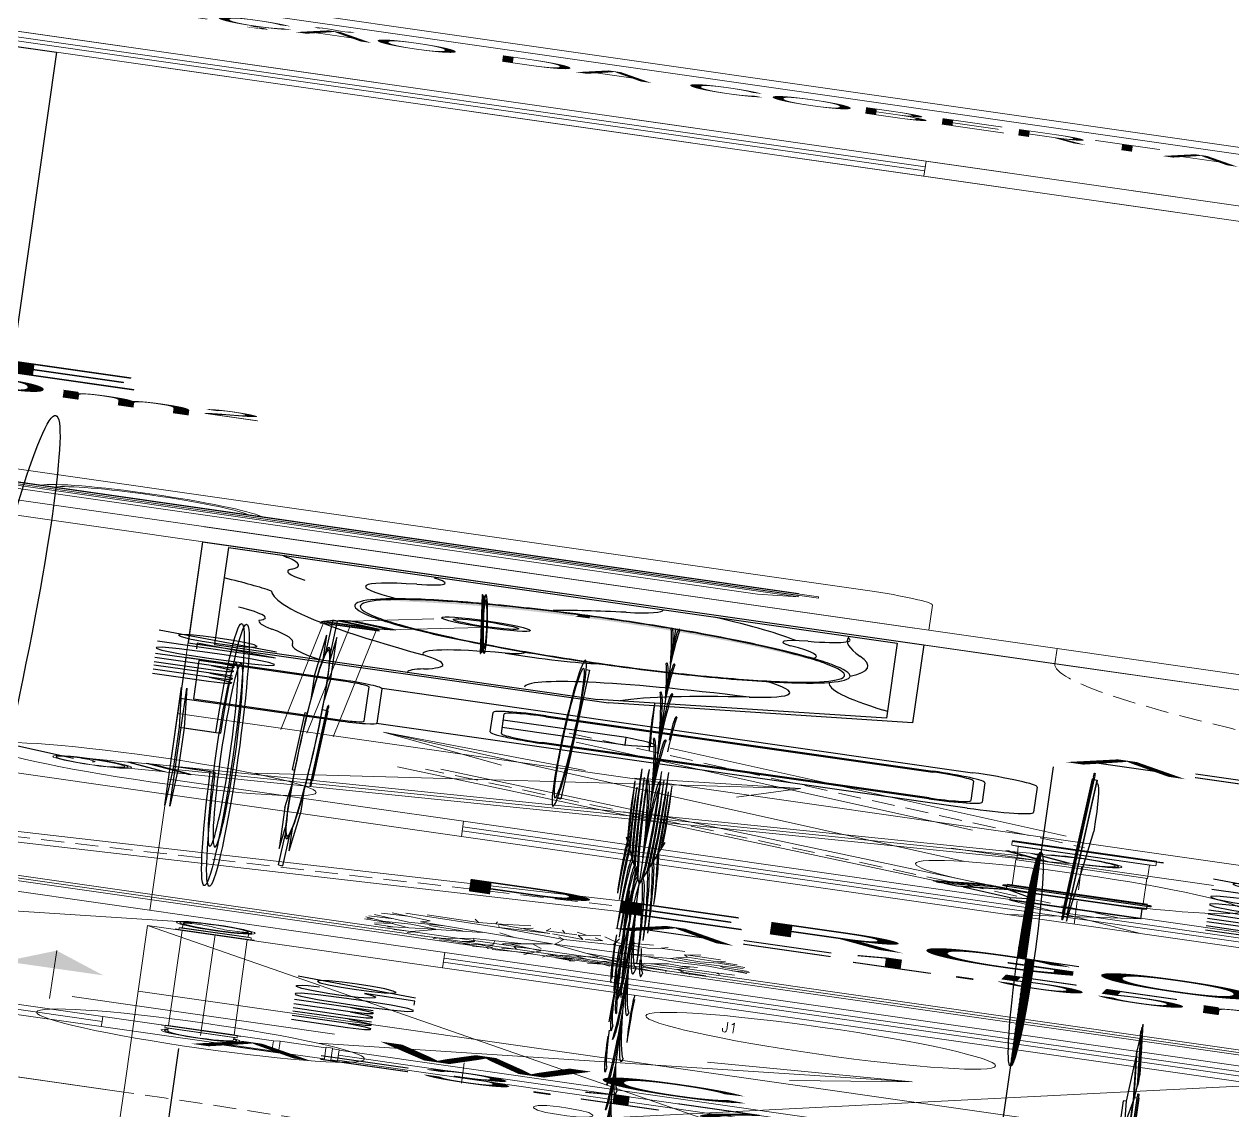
# Model space of a CAD drawing. Header units: millimetres. Extents: x -361192058 to 101130107379, y -14071650034 to 19218552450.
# Drawn here: x -135934.9 to -135880.7, y 40867.6 to 40916.4 of the extents above; entities that cross this region are included whole.
import ezdxf
from ezdxf.enums import TextEntityAlignment as Align

# ---------------------------------------------------------------- set-up
doc = ezdxf.new("R2010")
doc.units = ezdxf.units.MM
doc.header["$LTSCALE"] = 0.5
doc.linetypes.add('HIDDEN2', pattern=[0.1875, 0.125, -0.0625])
for name, color, linetype in [('02', 2, 'Continuous'), ('ARCO', 7, 'HIDDEN2'), ('CONEXAO_ESGOTO', 7, 'Continuous'), ('CONEXAO_ESGOTO_ES', 7, 'Continuous'), ('DETALHE_CONEXAO_EG', 3, 'Continuous'), ('DIVERSOS', 4, 'Continuous'), ('ESQUADRIA', 3, 'Continuous'), ('ESQUADRIAS', 3, 'Continuous'), ('FMPLANT', 3, 'Continuous'), ('HATCH', 8, 'Continuous'), ('MOBIL-I', 251, 'Continuous'), ('parede', 2, 'Continuous'), ('PISO', 8, 'Continuous'), ('TEXTO2', 3, 'Continuous'), ('TUBULAÇÃO_ESGOTO', 6, 'Continuous'), ('TXT_0', 7, 'Continuous')]:
    doc.layers.add(name, color=color, linetype=linetype)
doc.styles.add('ADITIVOCAD', font='ROMANS.shx')
doc.styles.add('ROMANS', font='romans', dxfattribs={"height": 0.1})
doc.styles.add('SANSSERIF', font='sas_____.pfb', dxfattribs={"height": 1})
doc.styles.get("Standard").update_dxf_attribs({"font": 'txt.shx', "height": 0.12})

# ---------------------------------------------------------------- blocks, each defined once
blk = doc.blocks.new('Adc_nivelpl')
h = blk.add_hatch()
h.set_pattern_fill('_U', color=256, scale=0.005, angle=45, style=0, double=1)
h.set_pattern_definition([(45, (-5.8772514, -3.5161936), (-0.003535534, 0.003535534), []), (135, (-5.8772514, -3.5161936), (-0.003535534, -0.003535534), [])])
h.paths.add_polyline_path([(0.1954, -0.0865, 0.414214), (0.0865, -0.1954), (0.1954, -0.1954)])
h.paths.add_polyline_path([(0.1954, -0.1954), (0.1954, -0.3043, 0.414214), (0.3043, -0.1954)])
for p, q in [((0.1954, 0), (0.1954, -0.3908)), ((0.8958, -0.1954), (0, -0.1954))]:
    blk.add_line(p, q)
blk.add_circle((0.1954, -0.1954), 0.1089)
at = {"flags": 8}
blk.add_attdef('NIVEL', (0.3642, -0.1501), '', height=0.1, dxfattribs=at)
blk = doc.blocks.new('ADC_CHUVEIRO')
for p, q in [((0, 0.045), (0, -0.045)), ((0.03, 0.015), (0, 0.045)), ((0.39498, 0.015), (0.03, 0.015)), ((0.03, -0.015), (0.03, 0.015)), ((0, -0.045), (0.03, -0.015)), ((0.03, -0.015), (0.39525, -0.015))]:
    blk.add_line(p, q)
blk.add_circle((0.49398, 0.00089), 0.07)
blk.add_arc((0.49398, 0.00089), 0.1, 189.14559, 171.89103)
blk = doc.blocks.new('ADC_VASO_02')
blk.add_lwpolyline([(-0.175, 0.15), (-0.175, 0.6, -0.414214), (-0.125, 0.65), (0.125, 0.65, -0.414214), (0.175, 0.6), (0.175, 0.14958)], format="xyb")
for points in [[(0.1388, 0.27537, -0.414214), (0.0988, 0.23537), (-0.09481, 0.23537, -0.414214), (-0.13481, 0.27537), (-0.13481, 0.57037, -0.414214), (-0.09481, 0.61037), (0.0988, 0.61037, -0.414214), (0.1388, 0.57037)], [(0.13028, 0.27537, -0.414214), (0.0988, 0.24389), (-0.09481, 0.24389, -0.414214), (-0.12629, 0.27537), (-0.12629, 0.57037, -0.414214), (-0.09481, 0.60186), (0.0988, 0.60186, -0.414214), (0.13028, 0.57037)], [(-0.17, 0.15, 0.414214), (-0.2, 0.12), (-0.2, 0), (0.2, 0), (0.2, 0.12, 0.414214), (0.17, 0.15)], [(-0.17, 0.14, 0.414214), (-0.19, 0.12), (-0.19, 0.01), (0.19, 0.01), (0.19, 0.12, 0.414214), (0.17, 0.14)]]:
    blk.add_lwpolyline(points, format="xyb", close=True)
blk.add_lwpolyline([(0.03626, 0.24389), (0.03626, 0.33749), (-0.03438, 0.33749), (-0.03438, 0.24389)])
blk.add_arc((0.00094, 0.32147), 0.03878, 24.39508, 155.60492)
blk = doc.blocks.new('ADC_LAV_05')
for p, q in [((0, 0), (0, 0.55)), ((0, 0.55), (0.77041, 0.55)), ((0.77041, 0.55), (1, 0.32063)), ((0.02, 0.53), (0.76214, 0.53)), ((0.02, 0.02), (0.02, 0.53)), ((0.76214, 0.53), (0.98, 0.31234)), ((1, 0), (1, 0.32063)), ((0.98, 0.02), (0.98, 0.31234)), ((0.02, 0.02), (0.98, 0.02)), ((0, 0), (1, 0))]:
    blk.add_line(p, q)
for points in [[(0.40616, 0.12061, 0.083485), (0.4944, 0.13544, 0.090959), (0.56599, 0.17592, 0.104004), (0.61567, 0.23895, 0.115577), (0.63219, 0.30945, 0.115577), (0.61567, 0.37995, 0.104004), (0.56599, 0.44299, 0.090959), (0.4944, 0.48346, 0.083485), (0.40616, 0.4983, 0.083485), (0.31791, 0.48346, 0.090959), (0.24633, 0.44299, 0.104004), (0.19664, 0.37995, 0.115577), (0.18012, 0.30945, 0.115577), (0.19664, 0.23895, 0.104004), (0.24633, 0.17592, 0.090959), (0.31791, 0.13544, 0.083485)], [(0.40616, 0.1248, 0.083485), (0.49303, 0.13941, 0.090959), (0.5633, 0.17914, 0.104004), (0.61192, 0.24082, 0.115577), (0.628, 0.30945, 0.115577), (0.61192, 0.37809, 0.104004), (0.5633, 0.43977, 0.090959), (0.49303, 0.4795, 0.083485), (0.40616, 0.49411, 0.083485), (0.31928, 0.4795, 0.090959), (0.24902, 0.43977, 0.104004), (0.2004, 0.37809, 0.115577), (0.18432, 0.30945, 0.115577), (0.2004, 0.24082, 0.104004), (0.24902, 0.17914, 0.090959), (0.31928, 0.13941, 0.083485)]]:
    blk.add_lwpolyline(points, format="xyb", close=True)
for radius in [0.03393, 0.025]:
    blk.add_circle((0.40551, 0.22062), radius)
for centre, radius, start, end in [((0.76004, 0.38089), 0.16243, 113.36407, 115.89026), ((0.49952, 0.91765), 0.43422, 269.32471, 295.89026), ((0.05591, 1.39624), 0.90386, 267.72288, 278.96381), ((0.28747, -0.07179), 0.58231, 78.24015, 98.96381), ((0.05521, 0.40197), 0.09258, 41.34869, 101.81412), ((0.26053, 0.34646), 0.12454, 78.9955, 123.33328), ((0.16647, 0.49988), 0.05563, 221.34869, 297.43179), ((0.22006, 0.16357), 0.30265, 106.32429, 131.37916), ((0.65084, 0.27933), 0.17563, 56.19075, 116.29023), ((1.13812, 1.00696), 0.70008, 236.19075, 255.53687), ((0.96393, 0.47785), 0.22169, 193.7216, 269.97147), ((0.02056, 0.2349), 0.11677, 49.93431, 90.27245), ((0.35864, 0.63688), 0.40847, 229.93431, 244.08525), ((0.59834, 0.25504), 0.06409, 344.58687, 58.11348), ((0.61843, 0.1896), 0.06389, 49.26609, 86.83356), ((0.77991, 0.32414), 0.14754, 215.71748, 274.18945), ((0.86036, 0.03198), 0.16088, 66.12599, 115.66265), ((0.06409, 0.11445), 0.07125, 44.77019, 118.18426), ((0.36299, 0.87738), 0.82065, 280.19218, 301.41073), ((0.98217, 0.30721), 0.1401, 246.12599, 269.11126), ((0.20565, 0.25487), 0.12814, 224.77019, 306.35818), ((0.87225, 0.34748), 0.26956, 267.88345, 293.56148), ((0.09573, -0.14557), 0.21999, 78.10287, 106.38434), ((0.16884, 0.20145), 0.13465, 258.10287, 296.19936), ((0.85106, -0.22589), 0.3042, 87.88345, 109.2677), ((-0.01551, 0.23278), 0.17438, 281.74996, 286.38434), ((0.36134, 0.88657), 0.82999, 271.43209, 280.19218), ((0.45847, -0.14213), 0.21313, 111.00148, 130.47295), ((0.64946, -0.06216), 0.11728, 74.30788, 124.9939), ((0.68798, 0.24062), 0.18999, 267.94741, 289.2677)]:
    blk.add_arc(centre, radius, start, end)
for points in [[(0.28864, 0.47098), (0.28987, 0.46113), (0.30347, 0.47791), (0.29648, 0.46639)], [(0.30347, 0.47791), (0.29648, 0.46639), (0.31775, 0.48334), (0.30494, 0.47314)], [(0.27769, 0.465), (0.27974, 0.45306), (0.28864, 0.47098), (0.28987, 0.46113)], [(0.25839, 0.4524), (0.26474, 0.44062), (0.27769, 0.465), (0.27974, 0.45306)], [(0.24327, 0.44038), (0.25132, 0.42709), (0.25839, 0.4524), (0.26474, 0.44062)], [(0.23097, 0.42869), (0.24029, 0.41369), (0.24327, 0.44038), (0.25132, 0.42709)], [(0.21764, 0.41334), (0.23356, 0.40414), (0.23097, 0.42869), (0.24029, 0.41369)], [(0.20491, 0.39495), (0.2213, 0.38276), (0.21764, 0.41334), (0.23356, 0.40414)], [(0.19664, 0.37995), (0.21524, 0.36877), (0.20491, 0.39495), (0.2213, 0.38276)], [(0.19, 0.36458), (0.21079, 0.35513), (0.19664, 0.37995), (0.21524, 0.36877)], [(0.18594, 0.35203), (0.20749, 0.34059), (0.19, 0.36458), (0.21079, 0.35513)], [(0.18211, 0.3345), (0.2054, 0.32358), (0.18594, 0.35203), (0.20749, 0.34059)], [(0.18079, 0.32403), (0.20503, 0.31435), (0.18211, 0.3345), (0.2054, 0.32358)], [(0.18013, 0.311), (0.20517, 0.30588), (0.18079, 0.32403), (0.20503, 0.31435)], [(0.18058, 0.29746), (0.20575, 0.2976), (0.18013, 0.311), (0.20517, 0.30588)], [(0.18134, 0.28984), (0.20718, 0.28668), (0.18058, 0.29746), (0.20575, 0.2976)], [(0.18469, 0.27166), (0.21095, 0.26979), (0.18155, 0.28818), (0.20758, 0.28439)], [(0.18936, 0.25611), (0.2133, 0.26217), (0.18469, 0.27166), (0.21095, 0.26979)], [(0.19794, 0.23639), (0.21603, 0.25467), (0.18936, 0.25611), (0.2133, 0.26217)], [(0.20644, 0.2215), (0.22087, 0.24362), (0.19794, 0.23639), (0.21603, 0.25467)], [(0.21762, 0.20559), (0.22203, 0.24128), (0.20644, 0.2215), (0.22087, 0.24362)], [(0.23033, 0.19089), (0.23138, 0.22474), (0.21762, 0.20559), (0.22203, 0.24128)], [(0.24331, 0.17849), (0.24026, 0.21185), (0.23033, 0.19089), (0.23138, 0.22474)], [(0.25715, 0.16742), (0.2482, 0.20195), (0.24331, 0.17849), (0.24026, 0.21185)], [(0.26319, 0.16311), (0.25669, 0.19267), (0.25715, 0.16742), (0.2482, 0.20195)], [(0.27421, 0.15598), (0.26268, 0.18679), (0.26319, 0.16311), (0.25669, 0.19267)], [(0.28513, 0.14976), (0.2729, 0.17782), (0.27421, 0.15598), (0.26268, 0.18679)], [(0.29558, 0.14452), (0.28388, 0.16868), (0.28513, 0.14976), (0.2729, 0.17782)], [(0.32563, 0.13391), (0.29278, 0.16127), (0.29558, 0.14452), (0.28388, 0.16868)], [(0.29661, 0.14404), (0.32563, 0.13391), (0.29639, 0.14414), (0.32537, 0.13298)], [(0.29639, 0.14414), (0.32537, 0.13298), (0.32561, 0.13385), (0.32793, 0.13219)]]:
    blk.add_solid(points)
blk = doc.blocks.new('A2')
blk.add_lwpolyline([(-0.95, -0.78637), (-0.95, 0), (0.95, 0), (0.95, -0.5116)])
blk = doc.blocks.new('A1194DB', base_point=(2.905, 11.0463))
for p in [(2.905, 11.5463), (2.4126, 11.1332), (3.3974, 11.1332), (2.9918, 10.5539)]:
    blk.add_line(p, (2.905, 11.0463))
for centre, radius, start, end in [((2.8119, 11.432), 0.1154, 36.29, 99.6243), ((2.7184, 11.2969), 0.2598, 44.0763, 73.3794), ((2.998, 11.432), 0.1154, 80.3757, 143.71), ((3.0916, 11.2969), 0.2598, 106.6206, 135.9237), ((2.8119, 11.3638), 0.1154, 36.29, 99.6243), ((2.7184, 11.2287), 0.2598, 44.0763, 73.3794), ((2.998, 11.3638), 0.1154, 80.3757, 143.71), ((3.0916, 11.2287), 0.2598, 106.6206, 135.9237), ((2.7604, 11.2616), 0.1598, 25.2489, 95.3937), ((2.6762, 11.1619), 0.2679, 31.3712, 75.0366), ((3.0495, 11.2616), 0.1598, 84.6063, 154.7511), ((3.1337, 11.1619), 0.2679, 104.9634, 148.6288), ((2.695, 11.3621), 0.0575, 139.742, 258.7475), ((2.7729, 11.4076), 0.1251, 184.618, 228.2106), ((3.2361, 11.2628), 0.1154, 80.3757, 143.71), ((3.3297, 11.1277), 0.2598, 106.6206, 135.9237), ((2.7604, 11.1707), 0.1598, 25.2489, 95.3937), ((2.6762, 11.0709), 0.2679, 31.3712, 75.0366), ((3.0495, 11.1707), 0.1598, 84.6063, 154.7511), ((3.1337, 11.0709), 0.2679, 104.9634, 148.6288), ((2.7181, 11.2261), 0.1598, 164.6063, 234.7511), ((2.8309, 11.2917), 0.2679, 184.9634, 228.6288), ((2.8076, 11.2103), 0.1598, 164.6063, 234.7511), ((2.9205, 11.2759), 0.2679, 184.9634, 228.6288), ((2.8857, 11.2065), 0.1558, 156.3654, 256.5741), ((2.9783, 11.2559), 0.2357, 176.8122, 238.3335), ((2.8316, 11.2559), 0.2357, 301.6665, 3.1878), ((2.9242, 11.2065), 0.1558, 283.4259, 23.6346), ((2.8895, 11.2759), 0.2679, 311.3712, 355.0366), ((3.0023, 11.2103), 0.1598, 305.2489, 15.3937), ((2.979, 11.2917), 0.2679, 311.3712, 355.0366), ((3.0919, 11.2261), 0.1598, 305.2489, 15.3937), ((2.5413, 11.2049), 0.1154, 160.3757, 223.71), ((2.6906, 11.2736), 0.2598, 186.6206, 215.9237), ((2.6085, 11.1931), 0.1154, 160.3757, 223.71), ((2.7578, 11.2618), 0.2598, 186.6206, 215.9237), ((2.7506, 11.0931), 0.1558, 3.4259, 103.6346), ((2.6859, 11.0105), 0.2357, 21.6665, 83.1878), ((3.0593, 11.0931), 0.1558, 76.3654, 176.5741), ((3.124, 11.0105), 0.2357, 96.8122, 158.3335), ((3.0521, 11.2618), 0.2598, 324.0763, 353.3794), ((3.2015, 11.1931), 0.1154, 316.29, 19.6243), ((3.1193, 11.2736), 0.2598, 324.0763, 353.3794), ((3.2686, 11.2049), 0.1154, 316.29, 19.6243), ((2.509, 11.0217), 0.1154, 116.29, 179.6243), ((2.6258, 10.9061), 0.2598, 124.0763, 153.3794), ((2.5762, 11.0099), 0.1154, 116.29, 179.6243), ((2.693, 10.8942), 0.2598, 124.0763, 153.3794), ((3.1169, 10.8942), 0.2598, 26.6206, 55.9237), ((3.2338, 11.0099), 0.1154, 0.3757, 63.71), ((2.6679, 10.9413), 0.1598, 105.2489, 175.3937), ((2.7514, 10.8411), 0.2679, 111.3712, 155.0366), ((3.0585, 10.8411), 0.2679, 24.9634, 68.6288), ((3.1421, 10.9413), 0.1598, 4.6063, 74.7511), ((2.7574, 10.9256), 0.1598, 105.2489, 175.3937), ((2.841, 10.8253), 0.2679, 111.3712, 155.0366), ((2.8087, 11.0276), 0.0563, 114.2257, 255.1279), ((2.8535, 11.0404), 0.078, 150.4398, 228.6694), ((2.9689, 10.8253), 0.2679, 24.9634, 68.6288), ((3.0525, 10.9256), 0.1598, 4.6063, 74.7511), ((3.1373, 10.5587), 0.5402, 115.4772, 156.6585), ((2.8321, 10.9024), 0.1558, 83.4259, 183.6346), ((2.9022, 10.8244), 0.2357, 101.6665, 163.1878), ((2.9077, 10.8244), 0.2357, 16.8122, 78.3335), ((2.9778, 10.9024), 0.1558, 356.3654, 96.5741), ((2.7588, 10.9805), 0.0869, 144.9865, 244.4034), ((2.9354, 11.0633), 0.25, 187.5759, 215.8942), ((2.683, 11.0436), 0.2357, 286.8122, 348.3335), ((3.1145, 11.1197), 0.2357, 211.6665, 273.1878), ((2.7611, 10.9735), 0.1558, 266.3654, 6.5741), ((2.916, 10.9339), 0.1295, 161.4477, 239.3672), ((3.2224, 11.0216), 0.4224, 185.4007, 208.139), ((3.0651, 11.0271), 0.1558, 193.4259, 293.6346), ((2.5634, 10.9046), 0.0575, 139.742, 258.7475), ((2.6413, 10.9501), 0.1251, 184.618, 228.2106), ((2.6825, 10.8858), 0.0575, 139.742, 258.7475), ((2.7604, 10.9313), 0.1251, 184.618, 228.2106), ((3.3391, 11.1328), 0.2598, 234.0763, 263.3794), ((2.791, 10.8669), 0.0766, 138.8744, 278.9763), ((2.8575, 10.9036), 0.125, 173.7536, 244.097), ((3.2704, 10.9835), 0.1154, 226.29, 289.6243), ((2.6839, 10.9824), 0.2679, 294.9634, 338.6288), ((3.1345, 11.0618), 0.2679, 221.3712, 265.0366), ((2.7842, 10.8988), 0.1598, 274.6063, 344.7511), ((3.0689, 10.949), 0.1598, 215.2489, 285.3937), ((2.7577, 10.8453), 0.08, 185.1845, 268.654), ((3.2089, 10.7748), 0.0575, 101.2525, 220.258), ((2.7249, 10.8131), 0.057, 167.0577, 302.8533), ((3.2868, 10.7293), 0.1251, 131.7894, 175.382), ((2.6997, 10.8928), 0.2679, 294.9634, 338.6288), ((3.1503, 10.9723), 0.2679, 221.3712, 265.0366), ((2.7577, 10.7638), 0.08, 185.1845, 268.654), ((2.8, 10.8092), 0.1598, 274.6063, 344.7511), ((3.0847, 10.8594), 0.1598, 215.2489, 285.3937), ((2.7249, 10.7316), 0.057, 167.0577, 302.8533), ((2.7529, 10.8344), 0.2598, 296.6206, 325.9237), ((3.1204, 10.8992), 0.2598, 234.0763, 263.3794), ((2.8685, 10.7175), 0.1154, 270.3757, 333.71), ((3.0517, 10.7498), 0.1154, 226.29, 289.6243), ((2.7647, 10.7672), 0.2598, 296.6206, 325.9237), ((3.1323, 10.832), 0.2598, 234.0763, 263.3794), ((2.8803, 10.6504), 0.1154, 270.3757, 333.71), ((3.0635, 10.6827), 0.1154, 226.29, 289.6243)]:
    blk.add_arc(centre, radius, start, end)
blk = doc.blocks.new('Ads_egD_cxs150x150x50-p')
for p, q in [((-0.02205, 0.09467), (-0.02205, 0.07063)), ((-0.02205, 0.09467), (0.02205, 0.09467)), ((0.02205, 0.09467), (0.02205, 0.07063)), ((-0.08253, 0.05135), (-0.05135, 0.08253)), ((-0.05135, 0.08253), (-0.03435, 0.06553)), ((0.05135, 0.08253), (0.03435, 0.06553)), ((0.05135, 0.08253), (0.08253, 0.05135)), ((-0.08253, 0.05135), (-0.06553, 0.03435)), ((0.08253, 0.05135), (0.06553, 0.03435)), ((0.1124, 0.02872), (0.1124, -0.02872)), ((0.11753, 0.03116), (0.11485, 0.03116)), ((0.11997, 0.02872), (0.11997, -0.02872)), ((-0.09467, 0.02205), (-0.07063, 0.02205)), ((-0.09467, -0.02205), (-0.09467, 0.02205)), ((0.1124, 0.0268), (0.06896, 0.0268)), ((0.12691, 0.0268), (0.11997, 0.0268)), ((0.12691, 0.0268), (0.12691, -0.0268)), ((-0.09467, -0.02205), (-0.07063, -0.02205)), ((0.1124, -0.0268), (0.06896, -0.0268)), ((0.12691, -0.0268), (0.11997, -0.0268)), ((-0.08253, -0.05135), (-0.06553, -0.03435)), ((0.08253, -0.05135), (0.06553, -0.03435)), ((0.11753, -0.03116), (0.11485, -0.03116)), ((-0.05135, -0.08253), (-0.08253, -0.05135)), ((0.08253, -0.05135), (0.05135, -0.08253)), ((-0.05135, -0.08253), (-0.03435, -0.06553)), ((-0.02205, -0.09467), (-0.02205, -0.07063)), ((0.02205, -0.09467), (0.02205, -0.07063)), ((0.05135, -0.08253), (0.03435, -0.06553)), ((0.02205, -0.09467), (-0.02205, -0.09467))]:
    blk.add_line(p, q)
for radius in [0.07399, 0.07203]:
    blk.add_circle((0, 0), radius)
for centre, start, end in [((0.11485, 0.02872), 90, 180), ((0.11753, 0.02872), 360, 90), ((0.11485, -0.02872), 180, 270), ((0.11753, -0.02872), 270, 0)]:
    blk.add_arc(centre, 0.00245, start, end)
blk = doc.blocks.new('Ads_egD_45j40-p')
for p, q in [((0.00885, 0.02136), (0.00767, 0.02019)), ((0.00767, -0.01852), (0.00767, 0.02019)), ((0.02162, 0.02136), (0.00885, 0.02136)), ((0.00885, 0.02136), (0.00885, -0.02136)), ((0.02303, 0.02234), (0.02162, 0.02136)), ((0.02162, 0.02136), (0.02162, -0.02136)), ((0.02695, 0.02234), (0.02303, 0.02234)), ((0.02303, 0.02234), (0.02303, -0.02234)), ((0.02695, -0.02234), (0.02695, 0.02234)), ((-0.03208, -0.00049), (-0.03016, 0.00006)), ((-0.03016, 0.00006), (-0.02136, 0.00885)), ((0.00006, -0.03016), (-0.03016, 0.00006)), ((0.00885, -0.02136), (-0.02136, 0.00885)), ((-0.02136, 0.00885), (-0.0197, 0.00885)), ((-0.0197, 0.00885), (0.00767, -0.01852)), ((-0.03486, -0.00326), (-0.03208, -0.00049)), ((-0.00326, -0.03486), (-0.03486, -0.00326)), ((-0.00049, -0.03208), (-0.03208, -0.00049)), ((0.00006, -0.03016), (0.00885, -0.02136)), ((0.00767, -0.01852), (0.00885, -0.02136)), ((0.02162, -0.02136), (0.00885, -0.02136)), ((0.02303, -0.02234), (0.02162, -0.02136)), ((0.02695, -0.02234), (0.02303, -0.02234)), ((-0.00326, -0.03486), (-0.00049, -0.03208)), ((-0.00049, -0.03208), (0.00006, -0.03016))]:
    blk.add_line(p, q)
blk.add_arc((0.01506, -0.03637), 0.05725, 97.41677, 127.58323)
blk = doc.blocks.new('Ads_egD_90j40-s')
for p, q in [((0.00958, 0.02019), (0.01744, 0.02019)), ((0.01912, 0.02136), (0.01743, 0.02018)), ((0.01743, 0.02018), (0.01743, 0.01398)), ((0.01912, 0.01235), (0.01912, 0.02136)), ((0.03232, 0.02136), (0.01912, 0.02136)), ((0.0343, 0.02234), (0.03232, 0.02136)), ((0.03232, 0.02136), (0.03232, -0.02136)), ((0.03822, 0.02234), (0.0343, 0.02234)), ((0.0343, 0.02234), (0.0343, -0.02234)), ((0.03822, 0.02234), (0.03822, -0.02234)), ((0.01743, -0.02018), (0.01743, -0.01398)), ((0.01912, -0.01235), (0.01912, -0.02136)), ((0.00958, -0.02019), (0.01744, -0.02019)), ((0.01912, -0.02136), (0.01743, -0.02018)), ((0.03232, -0.02136), (0.01912, -0.02136)), ((0.0343, -0.02234), (0.03232, -0.02136)), ((0.03822, -0.02234), (0.0343, -0.02234))]:
    blk.add_line(p, q)
for radius in [0.02234, 0.01842]:
    blk.add_circle((0, 0), radius)
blk = doc.blocks.new('Ads_egD_js100x50-p')
for p, q in [((0.12068, 0.0565), (0.12655, 0.0565)), ((0.08228, 0.04978), (-0.01247, 0.04978)), ((-0.01247, 0.04978), (-0.01247, -0.04978)), ((0.08705, 0.05346), (0.08228, 0.04978)), ((0.08228, 0.04978), (0.08228, -0.05004)), ((0.08705, 0.05346), (0.08705, -0.05175)), ((0.08705, 0.05346), (0.11741, 0.05346)), ((0.11741, 0.05323), (0.11741, -0.05323)), ((0.12982, 0.05346), (0.13613, 0.05346)), ((0.12982, 0.05323), (0.12982, -0.05323)), ((0.13613, 0.05346), (0.13613, -0.05346)), ((0.09375, -0.05414), (0.03804, -0.03424)), ((0.01473, -0.04978), (0.02793, -0.03652)), ((0.01473, -0.04978), (-0.01247, -0.04978)), ((0.0511, -0.08615), (0.01473, -0.04978)), ((0.08591, -0.05134), (0.0511, -0.08615)), ((0.0887, -0.05234), (0.05153, -0.08951)), ((0.09499, -0.05346), (0.11741, -0.05346)), ((0.12982, -0.05346), (0.13613, -0.05346)), ((0.06257, -0.10079), (0.10079, -0.06257)), ((0.10067, -0.06269), (0.09395, -0.05597)), ((0.1062, -0.06488), (0.10389, -0.06257)), ((0.12068, -0.0565), (0.12655, -0.0565)), ((0.06797, -0.1062), (0.1062, -0.06797)), ((0.07121, -0.10919), (0.10919, -0.07121)), ((0.10919, -0.07121), (0.10607, -0.0681)), ((0.0511, -0.08615), (0.05153, -0.08951)), ((0.06269, -0.10067), (0.05153, -0.08951)), ((0.06488, -0.1062), (0.06257, -0.10389)), ((0.07121, -0.10919), (0.0681, -0.10607))]:
    blk.add_line(p, q)
for centre, radius, start, end in [((0.12068, 0.05323), 0.00327, 90, 180), ((0.12655, 0.05323), 0.00327, 360, 90), ((0.03478, -0.04335), 0.00967, 70.34193, 135.13648), ((0.09499, -0.05493), 0.00147, 90, 225), ((0.12068, -0.05323), 0.00327, 180, 270), ((0.12655, -0.05323), 0.00327, 270, 0), ((0.10234, -0.06412), 0.00219, 45, 135), ((0.10465, -0.06642), 0.00219, 315, 45), ((0.06412, -0.10234), 0.00219, 135, 225), ((0.06642, -0.10465), 0.00219, 225, 315)]:
    blk.add_arc(centre, radius, start, end)
blk = doc.blocks.new('Ads_egD_90j100-s')
for p, q in [((0.02671, 0.04978), (0.0588, 0.04978)), ((0.0588, -0.04978), (0.0588, 0.04978)), ((0.02671, -0.04978), (0.0588, -0.04978))]:
    blk.add_line(p, q)
for radius in [0.0565, 0.05003]:
    blk.add_circle((0, 0), radius)
blk = doc.blocks.new('Ads_egD_45j100-p')
for p, q in [((0.06143, 0.0565), (0.05611, 0.0565)), ((0.01867, -0.05173), (0.0188, 0.04978)), ((0.02267, 0.05194), (0.0188, 0.04978)), ((0.02267, -0.05194), (0.02267, 0.05194)), ((0.0533, 0.05194), (0.02267, 0.05194)), ((0.0533, 0.05368), (0.0533, -0.05368)), ((0.06425, 0.05368), (0.06425, -0.05368)), ((0.07085, 0.05219), (0.06425, 0.05219)), ((0.07085, 0.05219), (0.07085, -0.05219)), ((-0.04781, 0.02259), (-0.05696, 0.01344)), ((0.01344, -0.05696), (-0.05696, 0.01344)), ((0.01867, -0.05173), (0.01344, -0.05696)), ((0.02267, -0.05194), (0.01867, -0.05173)), ((0.0533, -0.05194), (0.02267, -0.05194)), ((0.07085, -0.05219), (0.06425, -0.05219)), ((0.06143, -0.0565), (0.05611, -0.0565))]:
    blk.add_line(p, q)
for centre, radius, start, end in [((0.05611, 0.05368), 0.00282, 90, 180), ((0.06143, 0.05368), 0.00282, 0, 90), ((0.01774, -0.04199), 0.09178, 89.33353, 135.42639), ((0.05611, -0.05368), 0.00282, 180, 270), ((0.06143, -0.05368), 0.00282, 270, 0)]:
    blk.add_arc(centre, radius, start, end)
blk = doc.blocks.new('Adh_BalaoAf')
for p, q in [((0, 0), (0.65, 0)), ((1.8, 0), (1.15, 0))]:
    blk.add_line(p, q)
blk.add_circle((0.9, 0), 0.25)
blk = doc.blocks.new('APROVADO QUADRA 21.2 MBVII')
at = {"linetype": 'Continuous', "lineweight": 18}
for p, q in [((3997.04685, 2442.71776), (3997.04677, 2442.71776)), ((3996.99185, 2442.58214), (3996.99185, 2442.58714)), ((3999.93029, 2442.04636), (3999.93029, 2442.04628))]:
    blk.add_line(p, q, dxfattribs=at)
at = {"color": 8, "lineweight": 18}
blk.add_line((3998.28842, 2442.41579), (3998.28235, 2442.41979), dxfattribs=at)
at = {"layer": '02', "color": 8, "lineweight": 18}
for p, q in [((4006.54171, 2441.38852), (4006.54171, 2447.28852)), ((4007.04171, 2441.38852), (4007.04171, 2447.28852)), ((4001.84171, 2444.88852), (4001.84171, 2441.38852)), ((4006.39171, 2441.38852), (4006.39171, 2444.88852))]:
    blk.add_line(p, q, dxfattribs=at)
at = {"layer": 'ARCO', "color": 8, "lineweight": 18}
for centre, start, end in [((3995.79171, 2442.73852), 270, 0), ((4001.84171, 2441.48852), 90, 180)]:
    blk.add_arc(centre, 0.6, start, end, dxfattribs=at)
at = {"layer": 'CONEXAO_ESGOTO', "lineweight": 18}
blk.add_line((3997.19725, 2442.80408), (3997.67181, 2442.80366), dxfattribs=at)
blk.add_solid([(3997.67181, 2442.80366), (3997.49579, 2442.84134), (3997.49573, 2442.7663)], dxfattribs=at)
at = {"layer": 'CONEXAO_ESGOTO_ES', "lineweight": 18}
for p, q in [((3997.24685, 2442.58714), (3997.24685, 2442.78714)), ((3999.66844, 2442.67419), (4000.27733, 2442.26515)), ((3997.13523, 2442.59876), (3997.58346, 2442.15053)), ((3999.7961, 2442.13475), (4000.24433, 2442.58298)), ((4000.24433, 2442.58298), (4000.08933, 2442.49122)), ((4000.24433, 2442.58298), (4000.15258, 2442.42797)), ((3996.94685, 2442.48714), (3997.14685, 2442.48714)), ((4000.27733, 2442.26515), (4000.14755, 2442.39006)), ((4000.27733, 2442.26515), (4000.10347, 2442.31222)), ((3997.58346, 2442.15053), (3997.49171, 2442.30553)), ((3997.58346, 2442.15053), (3997.42846, 2442.24228)), ((3999.90771, 2441.94636), (3999.90771, 2442.14636))]:
    blk.add_line(p, q, dxfattribs=at)
for centre in [(3999.56587, 2442.75183), (3997.04685, 2442.68714), (3997.04685, 2442.68714), (3999.70771, 2442.04636), (3999.70771, 2442.04636)]:
    blk.add_circle(centre, 0.125, dxfattribs=at)
at = {"layer": 'DETALHE_CONEXAO_EG', "lineweight": 18}
for p, q in [((3999.59955, 2442.77097), (3999.58267, 2442.79711)), ((3999.55755, 2442.74385), (3999.54067, 2442.77)), ((3999.60301, 2442.77022), (3999.5568, 2442.74039)), ((3999.55755, 2442.74385), (3999.59955, 2442.77097)), ((3999.59955, 2442.77097), (3999.60301, 2442.77022)), ((3999.6125, 2442.75552), (3999.60301, 2442.77022)), ((3996.99695, 2442.76228), (3996.99685, 2442.63214)), ((3997.0476, 2442.76228), (3996.99695, 2442.76228)), ((3997.0476, 2442.76228), (3997.09657, 2442.76228)), ((3997.09657, 2442.76228), (3997.09685, 2442.63214)), ((3999.6125, 2442.75552), (3999.56629, 2442.72569)), ((3999.61386, 2442.75342), (3999.56766, 2442.72359)), ((3999.61521, 2442.75132), (3999.56901, 2442.72149)), ((3999.61441, 2442.75687), (3999.61231, 2442.75552)), ((3999.61366, 2442.75342), (3999.61576, 2442.75477)), ((3999.61502, 2442.75132), (3999.61366, 2442.75342)), ((3999.61576, 2442.75477), (3999.61441, 2442.75687)), ((3999.55755, 2442.74385), (3999.5568, 2442.74039)), ((3999.56629, 2442.72569), (3999.5568, 2442.74039)), ((3999.564, 2442.72433), (3999.5661, 2442.72569)), ((3999.56535, 2442.72223), (3999.564, 2442.72433)), ((3999.56745, 2442.72359), (3999.56535, 2442.72223)), ((3999.56881, 2442.72149), (3999.56745, 2442.72359)), ((3999.56882, 2442.72149), (3999.56746, 2442.72359)), ((3997.07398, 2442.71214), (3997.07648, 2442.71464)), ((3997.07648, 2442.71464), (3997.07648, 2442.65964)), ((3997.09398, 2442.71464), (3997.07648, 2442.71464)), ((3997.09648, 2442.71714), (3997.09398, 2442.71714)), ((3997.09398, 2442.71714), (3997.09398, 2442.71464)), ((3997.09398, 2442.71464), (3997.09398, 2442.65964)), ((3997.09648, 2442.71464), (3997.09648, 2442.71714)), ((3997.09648, 2442.71464), (3997.09648, 2442.65966)), ((3997.09898, 2442.71464), (3997.09648, 2442.71464)), ((3997.09898, 2442.71464), (3997.09898, 2442.65966)), ((3998.04166, 2442.71465), (3998.04416, 2442.71465)), ((3998.04166, 2442.71464), (3998.04416, 2442.71464)), ((3998.04416, 2442.71715), (3998.04666, 2442.71716)), ((3998.04416, 2442.71465), (3998.04416, 2442.71715)), ((3998.04426, 2442.65965), (3998.04416, 2442.71464)), ((3998.04666, 2442.71716), (3998.04666, 2442.71466)), ((3998.04666, 2442.71466), (3998.06416, 2442.71469)), ((3998.04676, 2442.65966), (3998.04666, 2442.71466)), ((3998.06426, 2442.65969), (3998.06416, 2442.71469)), ((3998.06667, 2442.71219), (3998.06416, 2442.71469)), ((3998.06667, 2442.71219), (3998.09779, 2442.71225)), ((3998.06667, 2442.71219), (3998.06675, 2442.66219)), ((3997.07398, 2442.71214), (3997.04685, 2442.71214)), ((3997.07398, 2442.66214), (3997.07398, 2442.71214)), ((3997.09898, 2442.71214), (3997.09898, 2442.66214)), ((3997.04685, 2442.66214), (3997.07398, 2442.66214)), ((3997.07398, 2442.66214), (3997.07648, 2442.65964)), ((3997.09398, 2442.65964), (3997.07648, 2442.65964)), ((3997.09398, 2442.65714), (3997.09398, 2442.65964)), ((3997.09898, 2442.65966), (3997.09648, 2442.65966)), ((3997.09648, 2442.65964), (3997.09648, 2442.65714)), ((3997.09898, 2442.65964), (3997.09648, 2442.65964)), ((3998.04176, 2442.65965), (3998.04426, 2442.65965)), ((3998.04426, 2442.65965), (3998.04426, 2442.65715)), ((3998.04676, 2442.65966), (3998.06426, 2442.65969)), ((3998.04676, 2442.65716), (3998.04676, 2442.65966)), ((3998.06675, 2442.66219), (3998.06426, 2442.65969)), ((3998.06675, 2442.66219), (3998.09788, 2442.66225)), ((3997.09648, 2442.65714), (3997.09398, 2442.65714)), ((3998.04426, 2442.65715), (3998.04676, 2442.65716)), ((3996.99685, 2442.63214), (3996.99185, 2442.62714)), ((3997.09685, 2442.63214), (3996.99685, 2442.63214)), ((3997.09685, 2442.63214), (3997.10185, 2442.62714)), ((3997.10185, 2442.62714), (3996.99185, 2442.62714)), ((3996.99185, 2442.59214), (3996.99185, 2442.62714)), ((3997.10185, 2442.59214), (3997.10185, 2442.62714)), ((3996.98685, 2442.58714), (3996.98685, 2442.59214)), ((3996.98685, 2442.59214), (3996.99185, 2442.59214)), ((3996.99185, 2442.58714), (3996.98685, 2442.58714)), ((3997.10185, 2442.59214), (3996.99185, 2442.59214)), ((3996.99187, 2442.58214), (3996.99187, 2442.58714)), ((3997.10185, 2442.58714), (3996.99187, 2442.58714)), ((3997.10685, 2442.59214), (3997.10185, 2442.59214)), ((3997.10185, 2442.58714), (3997.10685, 2442.58714)), ((3997.10185, 2442.58214), (3997.10185, 2442.58714)), ((3997.10685, 2442.58714), (3997.10685, 2442.59214)), ((3997.10185, 2442.58214), (3996.99187, 2442.58214)), ((3999.90952, 2442.07572), (3999.95572, 2442.10554)), ((3999.91088, 2442.07362), (3999.95708, 2442.10344)), ((3999.91223, 2442.07152), (3999.95845, 2442.10134)), ((3999.95572, 2442.10554), (3999.95708, 2442.10344)), ((3999.95573, 2442.10554), (3999.95709, 2442.10344)), ((3999.95709, 2442.10344), (3999.95919, 2442.1048)), ((3999.96055, 2442.1027), (3999.95845, 2442.10134)), ((3999.95845, 2442.10134), (3999.96794, 2442.08664)), ((3999.95919, 2442.1048), (3999.96055, 2442.1027)), ((4000.0159, 2442.09636), (4000.0209, 2442.10136)), ((4000.0209, 2442.10136), (4000.0209, 2441.99136)), ((4000.0559, 2442.10136), (4000.0209, 2442.10136)), ((4000.0559, 2442.10136), (4000.0559, 2441.99136)), ((4000.0609, 2442.10136), (4000.0609, 2441.99138)), ((4000.0659, 2442.10136), (4000.0659, 2441.99138)), ((3999.88577, 2442.09608), (4000.0159, 2442.09636)), ((3999.88577, 2442.04712), (3999.88577, 2442.09608)), ((4000.0159, 2442.09636), (4000.0159, 2441.99636)), ((3999.92172, 2442.05681), (3999.96794, 2442.08664)), ((3999.96719, 2442.08318), (3999.92518, 2442.05607)), ((3999.96719, 2442.08318), (3999.96794, 2442.08664)), ((3999.9819, 2442.06039), (3999.96719, 2442.08318)), ((3999.91088, 2442.07362), (3999.90878, 2442.07226)), ((3999.90952, 2442.07572), (3999.91088, 2442.07362)), ((3999.90878, 2442.07226), (3999.91013, 2442.07016)), ((3999.91013, 2442.07016), (3999.91223, 2442.07152)), ((3999.91223, 2442.07152), (3999.92172, 2442.05681)), ((3999.92518, 2442.05607), (3999.92172, 2442.05681)), ((3999.92518, 2442.05607), (3999.93989, 2442.03327)), ((3999.88577, 2442.04712), (3999.88577, 2441.99646)), ((3999.88577, 2441.99646), (4000.0159, 2441.99636)), ((4000.0159, 2441.99636), (4000.0209, 2441.99136)), ((4000.0559, 2441.99136), (4000.0209, 2441.99136)), ((4000.0559, 2441.98636), (4000.0559, 2441.99136)), ((4000.0609, 2441.98636), (4000.0559, 2441.98636)), ((4000.0659, 2441.99138), (4000.0609, 2441.99138)), ((4000.0659, 2441.99136), (4000.0609, 2441.99136)), ((4000.0609, 2441.99136), (4000.0609, 2441.98636))]:
    blk.add_line(p, q, dxfattribs=at)
for centre, radius in [((3999.55271, 2442.79744), 0.02997), ((3999.55271, 2442.79744), 0.02747), ((3998.11436, 2442.68727), 0.02997), ((3998.11436, 2442.68727), 0.02747)]:
    blk.add_circle(centre, radius, dxfattribs=at)
for centre, radius, start, end in [((3999.55271, 2442.79744), 0.025, 212.8451, 32.84109), ((3999.56019, 2442.8089), 0.01369, 236.87054, 8.81818), ((3997.04685, 2442.68714), 0.03, 56.44269, 303.55731), ((3997.04685, 2442.68714), 0.0275, 65.38002, 294.61998), ((3998.11436, 2442.68727), 0.025, 90.10011, 270.0961), ((3998.10876, 2442.69977), 0.01369, 294.12556, 66.07319), ((3998.11436, 2442.68727), 0.025, 270.10138, 90.09737), ((3997.04685, 2442.68714), 0.025, 90, 270), ((3998.11995, 2442.67478), 0.01369, 114.12556, 246.07319), ((3999.9609, 2442.04683), 0.03, 179.28205, 66.39667), ((3999.9609, 2442.04683), 0.0275, 188.21938, 57.45933), ((3999.9609, 2442.04683), 0.025, 212.83936, 32.83936)]:
    blk.add_arc(centre, radius, start, end, dxfattribs=at)
at = {"layer": 'DIVERSOS', "color": 8, "lineweight": 18}
for p, q in [((4006.39171, 2444.23852), (4006.39171, 2442.23852)), ((4006.54171, 2444.23852), (4006.54171, 2442.23852)), ((3998.04171, 2442.51352), (3998.04171, 2441.61352)), ((3998.19171, 2442.51352), (3998.19171, 2441.61352)), ((3999.34171, 2441.61352), (3999.34171, 2442.51352)), ((3999.49171, 2442.51352), (3999.49171, 2441.61352))]:
    blk.add_line(p, q, dxfattribs=at)
at = {"layer": 'DIVERSOS', "lineweight": 18}
blk.add_line((3998.12136, 2442.71641), (3997.78344, 2443.05434), dxfattribs=at)
at = {"layer": 'ESQUADRIA', "color": 8, "lineweight": 18}
for p, q in [((4006.44671, 2442.23852), (4006.44671, 2444.23852)), ((4006.48671, 2442.23852), (4006.48671, 2444.23852)), ((3998.09671, 2441.61352), (3998.09671, 2442.51352)), ((3998.13671, 2441.61352), (3998.13671, 2442.51352)), ((3999.39671, 2441.61352), (3999.39671, 2442.51352)), ((3999.43671, 2441.61352), (3999.43671, 2442.51352))]:
    blk.add_line(p, q, dxfattribs=at)
at = {"layer": 'ESQUADRIAS', "color": 8, "lineweight": 18}
blk.add_lwpolyline([(3996.44171, 2442.73852), (3996.39171, 2442.73852), (3996.39171, 2442.88852), (3996.44171, 2442.88852)], dxfattribs=at)
at = {"layer": 'FMPLANT', "color": 8, "lineweight": 18}
for p, q in [((3998.40221, 2442.55802), (3998.40828, 2442.5772)), ((3998.41196, 2442.56309), (3998.4289, 2442.57627)), ((3998.36833, 2442.55509), (3998.37073, 2442.56921)), ((3998.40109, 2442.55509), (3998.38175, 2442.56921)), ((3998.42043, 2442.57014), (3998.41803, 2442.5752)), ((3998.43737, 2442.54391), (3998.46406, 2442.57014)), ((3998.44824, 2442.55509), (3998.44232, 2442.57427)), ((3998.38287, 2442.54391), (3998.36114, 2442.55909)), ((3998.38175, 2442.54298), (3998.40221, 2442.55802)), ((3998.41931, 2442.54191), (3998.41196, 2442.56309)), ((3998.47972, 2442.52779), (3998.50401, 2442.55709)), ((3998.49187, 2442.54497), (3998.48579, 2442.56508)), ((3998.34899, 2442.54098), (3998.34531, 2442.55403)), ((3998.34899, 2442.53885), (3998.33445, 2442.54391)), ((3998.40349, 2442.52273), (3998.34899, 2442.54098)), ((3998.40477, 2442.5238), (3998.38175, 2442.54298)), ((3998.40588, 2442.52273), (3998.41931, 2442.54191)), ((3998.44951, 2442.51674), (3998.43737, 2442.54391)), ((3998.50881, 2442.47439), (3998.52095, 2442.54697)), ((3998.32726, 2442.51767), (3998.3223, 2442.53285)), ((3998.4241, 2442.43404), (3998.45665, 2442.53487)), ((3998.45671, 2442.53485), (3998.47972, 2442.52779)), ((3998.52942, 2442.49144), (3998.53422, 2442.53086)), ((3998.32598, 2442.51874), (3998.31032, 2442.5238)), ((3998.43977, 2442.48744), (3998.40349, 2442.52273)), ((3998.4265, 2442.50262), (3998.43369, 2442.52779)), ((3998.30664, 2442.4945), (3998.31143, 2442.51261)), ((3998.31143, 2442.51261), (3998.30904, 2442.51874)), ((3998.36721, 2442.49357), (3998.32726, 2442.51767)), ((3998.33077, 2442.47839), (3998.29577, 2442.50356)), ((3998.29929, 2442.48238), (3998.29322, 2442.49357)), ((3998.34052, 2442.4925), (3998.3247, 2442.50156)), ((3998.36721, 2442.49357), (3998.34052, 2442.4925)), ((3998.38527, 2442.45521), (3998.36721, 2442.49357)), ((3998.52942, 2442.49144), (3998.55851, 2442.4945)), ((3998.31751, 2442.48744), (3998.30536, 2442.47839)), ((3998.54157, 2442.47839), (3998.52942, 2442.49144)), ((3998.30776, 2442.44815), (3998.2873, 2442.47839)), ((3998.30536, 2442.47839), (3998.29082, 2442.48238)), ((3998.3744, 2442.47732), (3998.33077, 2442.47839)), ((3998.51008, 2442.47532), (3998.52095, 2442.43697)), ((3998.5112, 2442.47532), (3998.52942, 2442.47639)), ((3998.52095, 2442.43697), (3998.54157, 2442.47839)), ((3998.54157, 2442.47839), (3998.57177, 2442.45215)), ((3998.54157, 2442.47839), (3998.5633, 2442.47732)), ((3998.3247, 2442.46027), (3998.31271, 2442.47133)), ((3998.36593, 2442.46627), (3998.34052, 2442.44203)), ((3998.4241, 2442.43404), (3998.35749, 2442.47137)), ((3998.43369, 2442.46227), (3998.45798, 2442.47439)), ((3998.48228, 2442.42591), (3998.50881, 2442.47439)), ((3998.34292, 2442.46227), (3998.3247, 2442.46027)), ((3998.34899, 2442.45215), (3998.34292, 2442.46227)), ((3998.53422, 2442.45721), (3998.55132, 2442.45015)), ((3998.34052, 2442.44203), (3998.28123, 2442.45415)), ((3998.39134, 2442.44815), (3998.36353, 2442.44203)), ((3998.31143, 2442.43604), (3998.28123, 2442.44003)), ((3998.54636, 2442.41686), (3998.54285, 2442.44003)), ((3998.54285, 2442.44003), (3998.57177, 2442.43697)), ((3998.29577, 2442.42991), (3998.28842, 2442.41579)), ((3998.30776, 2442.41779), (3998.29577, 2442.42991)), ((3998.31032, 2442.43497), (3998.31032, 2442.40074)), ((3998.35874, 2442.39861), (3998.31143, 2442.43604)), ((3998.42283, 2442.43297), (3998.32769, 2442.3767)), ((3998.42623, 2442.43207), (3998.43257, 2442.36239)), ((3998.42623, 2442.43207), (3998.48228, 2442.42591)), ((3998.48339, 2442.42591), (3998.50161, 2442.42991)), ((3998.52223, 2442.43497), (3998.5112, 2442.4118)), ((3998.48228, 2442.42591), (3998.50034, 2442.38862)), ((3998.54636, 2442.42591), (3998.57305, 2442.42791)), ((3998.33573, 2442.41379), (3998.32358, 2442.40567)), ((3998.5112, 2442.4118), (3998.54636, 2442.41579)), ((3998.54636, 2442.41579), (3998.56938, 2442.39861)), ((3998.55723, 2442.4098), (3998.57177, 2442.41686)), ((3998.29577, 2442.39462), (3998.28602, 2442.40567)), ((3998.3792, 2442.40674), (3998.37073, 2442.37651)), ((3998.51248, 2442.4098), (3998.52463, 2442.39661)), ((3998.52463, 2442.39661), (3998.54157, 2442.40274)), ((3998.31032, 2442.40074), (3998.28842, 2442.38862)), ((3998.31032, 2442.39968), (3998.30664, 2442.38356)), ((3998.3247, 2442.39462), (3998.30664, 2442.36439)), ((3998.3442, 2442.38756), (3998.3247, 2442.39462)), ((3998.53549, 2442.38756), (3998.56698, 2442.39568)), ((3998.50161, 2442.38862), (3998.48228, 2442.36838)), ((3998.50034, 2442.38862), (3998.56826, 2442.3845)), ((3998.52702, 2442.38649), (3998.51488, 2442.36239)), ((3998.30664, 2442.38356), (3998.29577, 2442.36838)), ((3998.33812, 2442.38157), (3998.36961, 2442.35733)), ((3998.4313, 2442.37544), (3998.45671, 2442.35733)), ((3998.35267, 2442.36638), (3998.33333, 2442.36332)), ((3998.52223, 2442.37344), (3998.54285, 2442.37344)), ((3998.54285, 2442.37344), (3998.55243, 2442.35826)), ((3998.54396, 2442.37238), (3998.5633, 2442.37451)), ((3998.30664, 2442.36439), (3998.29689, 2442.35533)), ((3998.33333, 2442.36332), (3998.32358, 2442.34614)), ((3998.36961, 2442.35826), (3998.39374, 2442.34521)), ((3998.36961, 2442.35733), (3998.37073, 2442.30885)), ((3998.43257, 2442.36239), (3998.41563, 2442.34321)), ((3998.43257, 2442.36239), (3998.44712, 2442.34414)), ((3998.51488, 2442.36239), (3998.5331, 2442.3512)), ((3998.5331, 2442.3512), (3998.53422, 2442.33416)), ((3998.53422, 2442.35227), (3998.55004, 2442.34721)), ((3998.32358, 2442.34614), (3998.30776, 2442.34614)), ((3998.34771, 2442.33815), (3998.31751, 2442.32803)), ((3998.36961, 2442.33309), (3998.34771, 2442.33815)), ((3998.39374, 2442.34521), (3998.38415, 2442.32909)), ((3998.41563, 2442.34321), (3998.42522, 2442.31498)), ((3998.44712, 2442.34414), (3998.43865, 2442.33109)), ((3998.44712, 2442.34414), (3998.46166, 2442.34015)), ((3998.46278, 2442.34015), (3998.45671, 2442.32204)), ((3998.46166, 2442.34015), (3998.48339, 2442.33202)), ((3998.33205, 2442.33509), (3998.32837, 2442.31591)), ((3998.38894, 2442.33416), (3998.39869, 2442.3231)), ((3998.43865, 2442.33109), (3998.44344, 2442.30685)), ((3998.48339, 2442.33202), (3998.481, 2442.30885)), ((3998.48467, 2442.33202), (3998.50161, 2442.33416)), ((3998.50161, 2442.33416), (3998.52223, 2442.32204)), ((3998.50273, 2442.33309), (3998.50401, 2442.30685)), ((3998.45671, 2442.32204), (3998.46773, 2442.30792)), ((3998.42522, 2442.31498), (3998.40716, 2442.28568)), ((3998.37073, 2442.30885), (3998.35874, 2442.30579)), ((3998.36961, 2442.30885), (3998.3744, 2442.29474)), ((3998.4313, 2442.30379), (3998.42778, 2442.28461)), ((3998.44344, 2442.30685), (3998.4313, 2442.30379)), ((3998.44344, 2442.30685), (3998.45079, 2442.28874)), ((3998.46773, 2442.30792), (3998.46278, 2442.28768)), ((3998.481, 2442.30885), (3998.47732, 2442.29367)), ((3998.481, 2442.30885), (3998.49682, 2442.30286)), ((3998.41435, 2442.29673), (3998.41931, 2442.28368))]:
    blk.add_line(p, q, dxfattribs=at)
at = {"layer": 'MOBIL-I', "color": 8, "lineweight": 18}
for p, q in [((4001.99171, 2442.18623), (4001.99171, 2444.0908)), ((4002.29171, 2442.23623), (4002.29171, 2443.36398)), ((4002.24171, 2442.18623), (4001.99171, 2442.18623))]:
    blk.add_line(p, q, dxfattribs=at)
for points in [[(4002.14882, 2442.27226), (4002.16409, 2442.27226), (4002.16409, 2443.29021), (4002.14882, 2443.29021)], [(4002.10301, 2442.31807), (4002.13355, 2442.28753), (4002.13355, 2443.27494), (4002.10301, 2443.2444)], [(4002.13355, 2442.28753), (4002.14882, 2442.28753), (4002.14882, 2443.27494), (4002.13355, 2443.27494)], [(4002.16409, 2442.28753), (4002.16918, 2442.28753), (4002.16918, 2443.27494), (4002.16409, 2443.27494)]]:
    blk.add_lwpolyline(points, close=True, dxfattribs=at)
for centre, radius, start, end in [((4002.14882, 2442.78124), 0.08651, 283.61173, 76.38827), ((4002.14882, 2442.78124), 0.07633, 285.4696, 74.5304), ((4002.24171, 2442.23623), 0.05, 270, 0)]:
    blk.add_arc(centre, radius, start, end, dxfattribs=at)
at = {"layer": 'parede', "color": 8, "lineweight": 18}
for p, q in [((4001.99171, 2442.08852), (4001.99171, 2444.18852)), ((3996.39171, 2442.73852), (3996.39171, 2442.88852)), ((3998.19171, 2442.51352), (3998.19171, 2442.88852)), ((3999.34171, 2442.51352), (3999.34171, 2442.88852)), ((3998.04171, 2442.73852), (3996.39171, 2442.73852)), ((3998.04171, 2442.51352), (3998.04171, 2442.73852)), ((3999.49171, 2442.51352), (3999.49171, 2442.73852)), ((4001.84171, 2442.73852), (3999.49171, 2442.73852)), ((4001.84171, 2442.08852), (4001.84171, 2442.73852)), ((4001.84171, 2442.08852), (4001.84171, 2442.73852)), ((4001.99171, 2442.08852), (4001.99171, 2442.73852)), ((3998.04171, 2442.51352), (3998.19171, 2442.51352)), ((3999.34171, 2442.51352), (3999.49171, 2442.51352)), ((4006.39171, 2442.23852), (4006.39171, 2441.38852)), ((4006.39171, 2442.23852), (4006.54171, 2442.23852)), ((4006.54171, 2442.23852), (4006.54171, 2441.38852)), ((4001.99171, 2442.08852), (4001.84171, 2442.08852))]:
    blk.add_line(p, q, dxfattribs=at)
blk.add_lwpolyline([(4001.84171, 2442.08852), (4001.84171, 2442.08852), (4001.99171, 2442.08852), (4001.99171, 2442.08852)], dxfattribs=at)
at = {"layer": 'PISO', "color": 8, "lineweight": 18}
for p, q in [((4007.11171, 2446.18955), (4007.11171, 2441.38852)), ((3996.44171, 2442.73852), (3995.74171, 2442.73852)), ((3995.89171, 2442.73852), (3998.04171, 2441.88852)), ((3998.04171, 2442.73852), (3995.89171, 2441.88852)), ((3997.39171, 2442.73852), (3997.39171, 2441.38852)), ((3998.19171, 2442.73852), (3999.34171, 2442.73852)), ((4000.14171, 2441.38852), (4000.14171, 2442.73852)), ((4001.84171, 2442.08852), (4001.84171, 2441.48852)), ((4001.99171, 2441.48852), (4001.99171, 2442.08852))]:
    blk.add_line(p, q, dxfattribs=at)
at = {"layer": 'PISO', "lineweight": 18}
blk.add_line((4000.12989, 2442.63999), (4001.22216, 2442.61933), dxfattribs=at)
at = {"layer": 'PISO', "color": 8, "lineweight": 18}
blk.add_circle((3997.85639, 2442.22326), 0.13333, dxfattribs=at)
at = {"layer": 'TUBULAÇÃO_ESGOTO', "lineweight": 18}
for p, q in [((3998.29812, 2447.38468), (3998.29812, 2441.63471)), ((3998.34812, 2447.38468), (3998.34812, 2441.63471)), ((3996.99695, 2442.76228), (3996.99685, 2447.16605)), ((3997.04685, 2442.76228), (3997.04685, 2447.16605)), ((3997.09657, 2442.76228), (3997.09685, 2447.16605)), ((3998.93932, 2442.37894), (3998.24631, 2444.35212)), ((3998.83333, 2442.37894), (3998.15196, 2444.31898)), ((3999.93263, 2442.09063), (3999.59274, 2442.7367)), ((3998.04171, 2442.71214), (3997.09898, 2442.71214)), ((3998.04671, 2442.68714), (3997.04685, 2442.68714)), ((3997.09898, 2442.66214), (3998.04175, 2442.66249)), ((4001.22254, 2442.63932), (4000.13027, 2442.65999)), ((4001.41461, 2442.55745), (4001.26029, 2442.62748)), ((4001.22178, 2442.59933), (4000.12951, 2442.62)), ((4001.39808, 2442.52103), (4001.24376, 2442.59105)), ((3996.99706, 2441.73417), (3996.99703, 2442.58214)), ((3997.04685, 2441.67537), (3997.04685, 2442.58214)), ((3997.09685, 2441.73417), (3997.09685, 2442.58214)), ((3999.56464, 2442.15057), (3999.92708, 2442.56879)), ((3999.60242, 2442.11783), (3999.96486, 2442.53604)), ((4000.41692, 2442.43776), (4000.11142, 2442.13226)), ((4000.48763, 2442.36705), (4000.18213, 2442.06155)), ((3999.48398, 2442.09681), (3999.34171, 2441.99681)), ((3999.48398, 2441.99681), (3999.34171, 2442.09681)), ((3999.88577, 2442.09681), (3999.63258, 2442.09681)), ((3999.88577, 2441.99681), (3999.63258, 2441.99681))]:
    blk.add_line(p, q, dxfattribs=at)
at = {"layer": 'TUBULAÇÃO_ESGOTO', "linetype": 'ByBlock', "lineweight": 18}
blk.add_line((3998.32312, 2447.38468), (3998.32312, 2441.5078), dxfattribs=at)
at = {"layer": 'TUBULAÇÃO_ESGOTO', "linetype": 'HIDDEN2', "lineweight": 18}
for p, q in [((3998.19914, 2444.33555), (3998.88633, 2442.37894)), ((3999.46358, 2442.01424), (3999.94514, 2442.54747)), ((4000.49386, 2442.44399), (4000.09668, 2442.04681)), ((3999.34171, 2442.04636), (3999.91654, 2442.04681))]:
    blk.add_line(p, q, dxfattribs=at)
at = {"layer": 'TUBULAÇÃO_ESGOTO', "lineweight": 18}
blk.add_lwpolyline([(3999.9554, 2442.10281), (3999.61521, 2442.75132), (3999.56901, 2442.72149), (3999.91102, 2442.07748), (3999.9554, 2442.10281)], dxfattribs=at)
at = {"layer": 'DETALHE_CONEXAO_EG', "lineweight": 18, "xscale": -1}
for name, p, rotation in [('Ads_egD_cxs150x150x50-p', (4000.03469, 2442.63823), 44.99999999999408), ('Ads_egD_45j40-p', (4001.24607, 2442.61933), 0.03654469477040401), ('Ads_egD_90j40-s', (4001.43573, 2442.51853), 325.0307445660637), ('Ads_egD_90j100-s', (4000.49386, 2442.44399), 45.00000000002399), ('Ads_egD_js100x50-p', (3999.49645, 2442.04712), 180), ('Ads_egD_45j100-p', (4000.09668, 2442.04681), 225.0000000000309), ('Ads_egD_js100x50-p', (3997.04738, 2441.98962), 90)]:
    blk.add_blockref(name, p, dxfattribs=dict(at, rotation=rotation))
at = {"layer": 'DIVERSOS', "lineweight": 18, "rotation": 45.00000000000462}
blk.add_blockref('Adh_BalaoAf', (3999.55996, 2442.81171), dxfattribs=at)
at = {"layer": 'FMPLANT', "color": 8, "lineweight": 18, "xscale": 0.3884758565179709, "yscale": 0.3884758565179709, "zscale": 0.3884758565179709, "rotation": 270}
blk.add_blockref('A1194DB', (3999.12768, 2442.37563), dxfattribs=at)
at = {"layer": 'HATCH', "lineweight": 18, "xscale": -1, "rotation": 90}
blk.add_blockref('ADC_CHUVEIRO', (3999.81671, 2442.73468), dxfattribs=at)
at = {"layer": 'MOBIL-I', "color": 8, "lineweight": 18, "xscale": 0.9823274998925626, "yscale": 0.9823274998925626, "zscale": 0.9823274998925626, "rotation": 270}
blk.add_blockref('A2', (4006.39171, 2442.97172), dxfattribs=at)
at = {"layer": 'MOBIL-I', "color": 8, "lineweight": 18, "xscale": -1, "rotation": 90}
blk.add_blockref('ADC_CHUVEIRO', (3999.81671, 2442.73852), dxfattribs=at)
at = {"layer": 'MOBIL-I', "color": 8, "lineweight": 18, "rotation": 179.9999999999999}
for name, p in [('ADC_VASO_02', (4000.4948, 2442.73852)), ('ADC_LAV_05', (4001.84171, 2442.73852))]:
    blk.add_blockref(name, p, dxfattribs=at)
at = {"layer": 'TXT_0', "color": 8, "lineweight": 18}
ref = blk.add_blockref('Adc_nivelpl', (3996.8892, 2442.71342), dxfattribs=dict(at, xscale=0.75, yscale=0.75, zscale=0.75, rotation=270))
ref.add_attrib('NIVEL', '0.03', (3996.77666, 2442.44028), dxfattribs={"height": 0.075, "rotation": 270, "style": 'ADITIVOCAD', "flags": 8})
ref = blk.add_blockref('Adc_nivelpl', (4000.83716, 2442.09), dxfattribs=dict(at, xscale=0.75, yscale=0.75, zscale=0.75, rotation=270))
ref.add_attrib('NIVEL', '0.03', (4000.72462, 2441.81685), dxfattribs={"height": 0.075, "rotation": 270, "style": 'ADITIVOCAD', "flags": 8})
at = {"color": 0, "lineweight": 13, "flags": 8}
for p in [(4700.72466, 2280.11253), (4699.57379, 2277.89641), (4702.35456, 2276.19504), (4703.67224, 2274.08499), (4699.84447, 2272.21943), (4703.04882, 2270.13703), (4703.08775, 2267.98027), (4700.65234, 2261.52165), (4700.70074, 2257.15926)]:
    blk.add_attdef('NIVEL', p, '', height=0.075, dxfattribs=at)
for rotation, width, p in [(90, 0.8, (4700.82053, 2275.75208)), (270, 0.6, (4703.84367, 2274.90208)), (90, 0.8, (4701.55749, 2268.50208)), (180, 0.6, (4651.18166, 2236.19313))]:
    blk.add_attdef('$PORTA', text='', height=0.09, rotation=rotation, dxfattribs=dict(at, width=width)).set_placement(p, align=Align.MIDDLE)
for p in [(4654.176, 2240.46301), (4648.49901, 2240.19232), (4637.80123, 2239.38446), (4633.43884, 2239.33605), (4656.39211, 2239.31214), (4652.47462, 2237.68223), (4646.41661, 2236.98798), (4644.25985, 2236.94905), (4650.36457, 2236.36455)]:
    blk.add_attdef('NIVEL', p, '', height=0.075, rotation=270, dxfattribs=at)
at = {"color": 0, "lineweight": 13, "width": 0.8, "flags": 8}
for p in [(4652.03166, 2239.21627), (4644.78166, 2238.47931)]:
    blk.add_attdef('$PORTA', text='', height=0.09, dxfattribs=at).set_placement(p, align=Align.MIDDLE)
at = {"layer": 'CONEXAO_ESGOTO', "lineweight": 18, "style": 'ROMANS'}
for s, p in [(' %%C40mm', (4000.74067, 2442.76165)), (' %%C50mm', (3997.57431, 2442.62078)), (' %%C100mm', (3999.74932, 2441.9471))]:
    blk.add_text(s, height=0.09, rotation=179.94948, dxfattribs=at).set_placement(p, align=Align.CENTER)
at = {"layer": 'DIVERSOS', "color": 8, "lineweight": 18, "insert": (3997.9089, 2442.29857), "char_height": 0.101063, "width": 0.3730783, "attachment_point": 1, "rotation": 270}
blk.add_mtext('{\\C3;J1}', dxfattribs=at)
at = {"layer": 'PISO', "color": 8, "lineweight": 18, "style": 'SANSSERIF'}
blk.add_text('PROJEÇÃO DA COBERTA', height=0.0625984, rotation=270, dxfattribs=at).set_placement((4006.91901, 2443.0784))
at = {"layer": 'TEXTO2', "color": 8, "lineweight": 18, "style": 'SANSSERIF'}
for s, p in [('SUÍTE', (4003.21578, 2443.30487)), ('WC', (3997.1152, 2442.55297)), ('PERGOLADO', (3998.81937, 2442.51618))]:
    blk.add_text(s, height=0.12312, rotation=270, dxfattribs=at).set_placement(p)
at = {"layer": 'TXT_0', "color": 8, "lineweight": 18, "style": 'SANSSERIF'}
for s, p in [('A=15.40m²', (4003.04966, 2443.38437)), ('A=3.17m²', (3996.95404, 2442.69358)), ('A=1.55m²', (3998.65821, 2442.39001)), ('A=3.17m²', (4000.902, 2442.07016))]:
    blk.add_text(s, height=0.098496, rotation=270, dxfattribs=at).set_placement(p)

msp = doc.modelspace()

# ---------------------------------------------------------------- block references
at = {"layer": '02', "color": 0, "lineweight": 30, "xscale": -4.574818403918471, "yscale": -59.40450511825884, "zscale": 4.574818403918471, "rotation": 261.8606972171988}
msp.add_blockref('APROVADO QUADRA 21.2 MBVII', (5129.041, 2225.201), dxfattribs=at)

doc.saveas('drawing.dxf')
